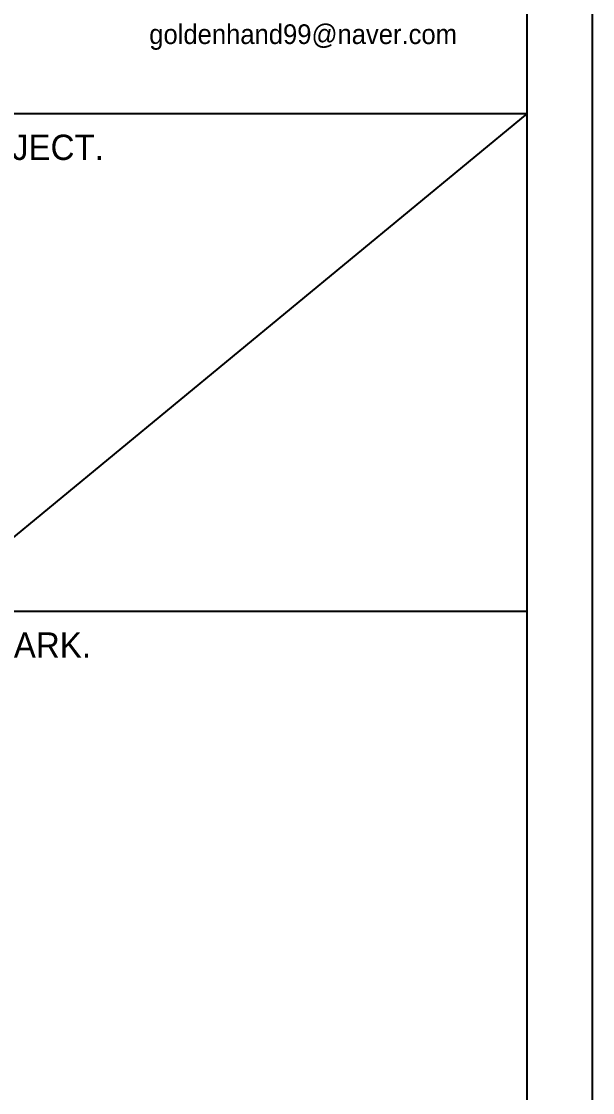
# Model space of a CAD drawing. Header units: inches. Extents: x 4138 to 127072, y -26315 to 43858.
# Drawn here: x 118931 to 120238, y 37301 to 39752 of the extents above; entities that cross this region are included whole.
import ezdxf
from ezdxf.enums import TextEntityAlignment as Align

# ---------------------------------------------------------------- set-up
doc = ezdxf.new("R2010")
doc.units = ezdxf.units.IN
doc.header["$LTSCALE"] = 50
doc.header["$MEASUREMENT"] = 0
doc.layers.add('F-SYM', color=7, linetype='Continuous')
doc.layers.add('FORM(YOURNAME)-11', color=1, linetype='Continuous')
doc.styles.add('YOURNAME', font='HY울릉도M.TTF')

# ---------------------------------------------------------------- blocks, each defined once
blk = doc.blocks.new('FORM-PLAN')
at = {"layer": 'Defpoints', "color": 158}
blk.add_line((10556, 41093), (1346, 33504), dxfattribs=at)
blk.add_lwpolyline([(-71444, -2285), (10556, -2285), (10556, 55115), (-71444, 55115)], close=True, dxfattribs=at)
at = {"layer": 'FORM(YOURNAME)-11', "color": 14}
for p, q in [((1346, 41093), (10556, 41093)), ((1346, 33504), (10556, 33504))]:
    blk.add_line(p, q, dxfattribs=at)
at = {"layer": 'FORM(YOURNAME)-11', "color": 250}
blk.add_lwpolyline([(-72444, -3285), (11556, -3285), (11556, 56115), (-72444, 56115)], close=True, dxfattribs=at)
at = {"layer": 'FORM(YOURNAME)-11', "color": 14, "style": 'YOURNAME', "width": 0.995}
blk.add_text('goldenhand99@naver.com', height=300, dxfattribs=at).set_placement((9487, 42154), align=Align.RIGHT)
at = {"layer": 'FORM(YOURNAME)-11', "color": 14, "style": 'YOURNAME'}
for s, p in [('PROJECT.', (1603, 40579)), ('REMARK.', (1603, 32989))]:
    blk.add_text(s, height=386.1, dxfattribs=at).set_placement(p, align=Align.MIDDLE_LEFT)
at = {"layer": 'FORM(YOURNAME)-11', "color": 3, "style": 'YOURNAME'}
for tag, height, p in [('1', 450, (9905, 18188)), ('2', 450, (9905, 17544)), ('3', 450, (9905, 16257)), ('4', 450, (9905, 14326)), ('5', 515, (9905, 12009)), ('6', 515, (9905, 9757)), ('7', 515, (9905, 7504)), ('8', 515, (9905, 5252)), ('9', 515, (9905, 2999)), ('10', 515, (5655, 811)), ('11', 515, (9905, 747)), ('12', 515, (5655, -1441)), ('13', 515, (9905, -1441))]:
    blk.add_attdef(tag, text='', height=height, dxfattribs=at).set_placement(p, align=Align.MIDDLE_RIGHT)

msp = doc.modelspace()

# ---------------------------------------------------------------- block references
at = {"layer": 'F-SYM', "xscale": 0.15, "yscale": 0.15, "zscale": 0.15}
msp.add_blockref('FORM-PLAN', (118505, 33376.7), dxfattribs=at)

doc.saveas('drawing.dxf')
